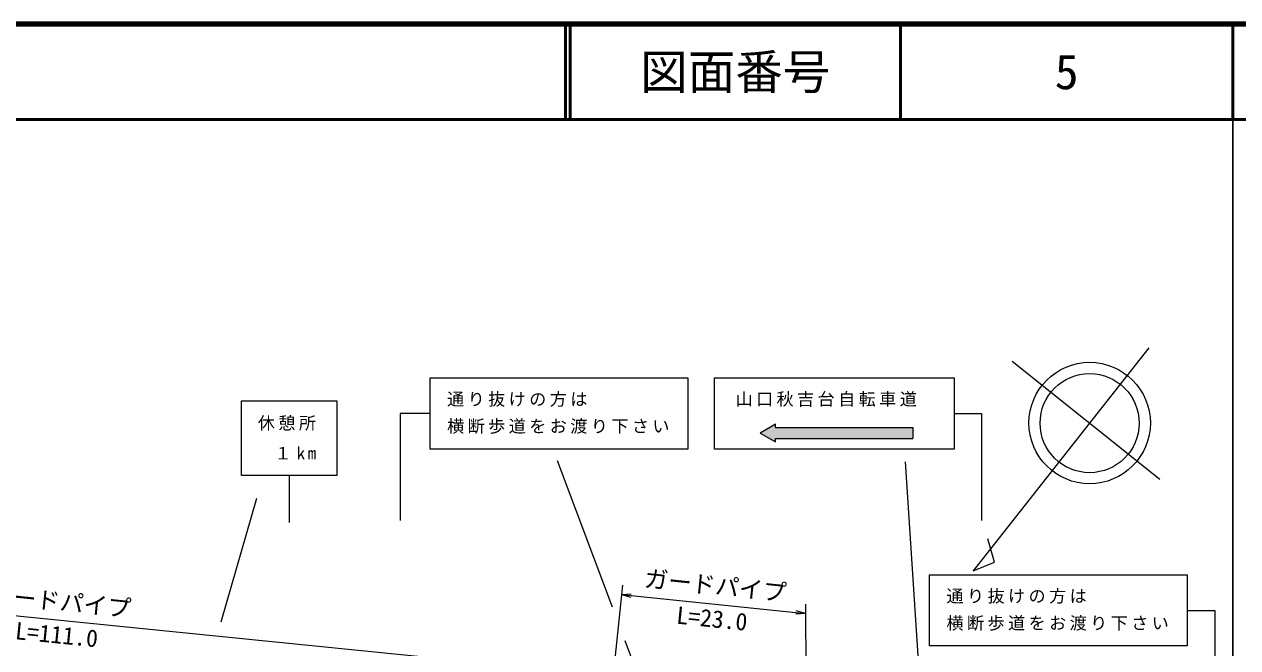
# Model space of a CAD drawing. Units: millimetres, scale not verified. Extents: x 40000 to 680000, y 20000 to 380000.
# Drawn here: x 451790 to 579500, y 314413 to 380000 of the extents above; entities that cross this region are included whole.
import ezdxf
from ezdxf.enums import TextEntityAlignment as Align

# ---------------------------------------------------------------- set-up
doc = ezdxf.new("R2010")
doc.units = ezdxf.units.MM
doc.header["$LTSCALE"] = 1000
for name, color, linetype, lineweight in [('M-BMK-SRVR', 3, 'Continuous', 13), ('M-STR-HTXT', 7, 'Continuous', 13), ('M-STR-STRC', 7, 'Continuous', 13), ('M-TTL', 2, 'Continuous', 140), ('M-TTL-BAND', 7, 'Continuous', 25), ('M-TTL-LINE', 7, 'Continuous', 50)]:
    doc.layers.add(name, color=color, linetype=linetype, lineweight=lineweight)
doc.layers.add('M-TTL-TXT', color=7, linetype='Continuous')
doc.styles.add('ＭＳ ゴシック', font='')
doc.styles.get('ＭＳ ゴシック').set_extended_font_data('MS Gothic')

msp = doc.modelspace()

# ---------------------------------------------------------------- hatches: boundary and pattern name
at = {"layer": 'M-STR-STRC'}
msp.add_hatch(color=256, dxfattribs=at).paths.add_polyline_path([(530847, 337926), (530847, 337575), (545293, 337575), (545293, 336429), (530847, 336429), (530847, 336078), (529247, 337002)])

# ---------------------------------------------------------------- linework, layer by layer
at = {"layer": 'M-BMK-SRVR'}
for p, q in [((570142, 345953), (551658, 322518)), ((555768, 344547), (571316, 332133)), ((553891, 323427), (553194, 325864)), ((551658, 322518), (553891, 323427))]:
    msp.add_line(p, q, dxfattribs=at)
for centre, radius in [((563914, 338049), 6388), ((563912, 338040), 5211)]:
    msp.add_circle(centre, radius, dxfattribs=at)
at = {"layer": 'M-STR-HTXT'}
for p, q in [((399763, 322913), (510954, 311722)), ((514761, 321006), (511910, 294327)), ((514655, 320011), (515667, 320074)), ((514655, 320011), (534004, 318008)), ((514655, 320011), (515632, 319743)), ((534004, 318008), (532993, 317945)), ((534004, 318008), (533027, 318277)), ((533998, 319008), (534187, 291003))]:
    msp.add_line(p, q, dxfattribs=at)
at = {"layer": 'M-STR-STRC'}
for p, q in [((494498, 342794), (521622, 342794)), ((494498, 335318), (494498, 342794)), ((521622, 342794), (521622, 335318)), ((524449, 342794), (549646, 342794)), ((524449, 335318), (524449, 342794)), ((549646, 342794), (549646, 335318)), ((474638, 340401), (484701, 340401)), ((474638, 332544), (474638, 340401)), ((484701, 340401), (484701, 332544)), ((494498, 339056), (491368, 339056)), ((491368, 339056), (491368, 327800)), ((549646, 339056), (552536, 339056)), ((552536, 339056), (552536, 327800)), ((530847, 337926), (529247, 337002)), ((530847, 337575), (530847, 337926)), ((530847, 337575), (545293, 337575)), ((545293, 337575), (545293, 336429)), ((529247, 337002), (530847, 336078)), ((530847, 336078), (530847, 336429)), ((530847, 336429), (545293, 336429)), ((521622, 335318), (494498, 335318)), ((549646, 335318), (524449, 335318)), ((513695, 318671), (507893, 334059)), ((545948, 312508), (544530, 333958)), ((484701, 332544), (474638, 332544)), ((479670, 332544), (479670, 327583)), ((472521, 317129), (476251, 330160)), ((547051, 322081), (574176, 322081)), ((547051, 314605), (547051, 322081)), ((574176, 322081), (574176, 314605)), ((574176, 318343), (577084, 318343)), ((577084, 318343), (577084, 307629)), ((526106, 285750), (515028, 315133)), ((574176, 314605), (547051, 314605))]:
    msp.add_line(p, q, dxfattribs=at)
at = {"layer": 'M-TTL'}
msp.add_line((680000, 380000), (40000, 380000), dxfattribs=at)
at = {"layer": 'M-TTL-BAND'}
msp.add_line((579000, 20000), (579000, 370000), dxfattribs=at)
at = {"layer": 'M-TTL-LINE'}
for p, q in [((508747, 380000), (508747, 370000)), ((509247, 380000), (509247, 370000)), ((543997, 380000), (543997, 370000)), ((579000, 380000), (579000, 370000)), ((40000, 370000), (680000, 370000))]:
    msp.add_line(p, q, dxfattribs=at)

# ---------------------------------------------------------------- texts
at = {"layer": 'M-STR-HTXT', "style": 'ＭＳ ゴシック'}
for s, rotation, p in [('ガードパイプ', 354.089, (524381, 319507)), ('ガードパイプ', 354.253, (455408, 317815)), ('L=23.0', 354.089, (524021, 316026)), ('L=111.0', 354.253, (455058, 314333))]:
    msp.add_text(s, height=1833, rotation=rotation, dxfattribs=at).set_placement(p, align=Align.BOTTOM_CENTER)
at = {"layer": 'M-STR-STRC', "char_height": 1320, "style": 'ＭＳ ゴシック'}
for s, insert, attachment_point in [('\\T1.2;通り抜けの方は', (496289, 340489), 4), ('\\T1.2;山口秋吉台自転車道', (526641, 340489), 4), ('\\T1.2;休憩所', (479606, 337239), 8), ('\\T1.2;横断歩道をお渡り下さい', (496289, 337641), 4), ('\\T1.3;１km', (480455, 334215), 8), ('\\T1.2;通り抜けの方は', (548843, 319776), 4), ('\\T1.2;横断歩道をお渡り下さい', (548843, 316928), 4)]:
    msp.add_mtext(s, dxfattribs=dict(at, insert=insert, attachment_point=attachment_point))
at = {"layer": 'M-TTL-TXT', "style": 'ＭＳ ゴシック'}
for s, p in [('図面番号', (526622, 375000)), ('5', (561497, 375000))]:
    msp.add_text(s, height=3666, dxfattribs=at).set_placement(p, align=Align.MIDDLE_CENTER)

doc.saveas('drawing.dxf')
